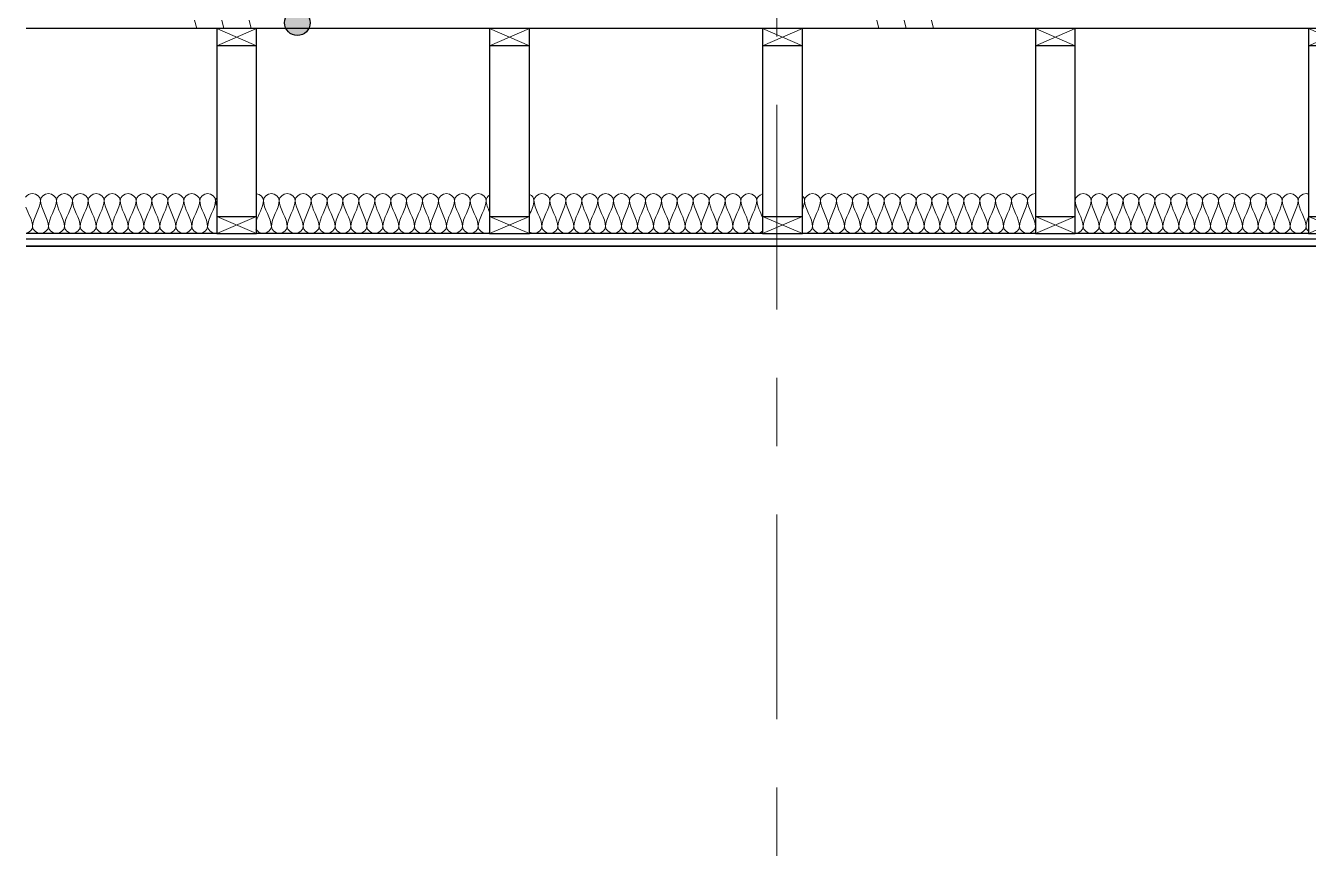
# Model space of a CAD drawing. Header units: inches. Extents: x 6 to 8416, y -388 to 6104.
# Drawn here: x 2720.9 to 2833.7, y 5785.8 to 5859 of the extents above; entities that cross this region are included whole.
import ezdxf

# ---------------------------------------------------------------- set-up
doc = ezdxf.new("R2010")
doc.units = ezdxf.units.IN
doc.header["$MEASUREMENT"] = 0
doc.linetypes.add('Center 3_8_', pattern=[36, 18, -6, 6, -6])
for name, color, linetype, lineweight in [('A-DETL', 90, 'Continuous', 13), ('A-DETL-GENF', 92, 'Continuous', 13), ('A-FLOR', 192, 'Continuous', 18), ('A-FLOR-IDEN', 11, 'Continuous', 25), ('A-FLOR-MCUT', 51, 'Continuous', 25), ('A-FLOR-PATT', 8, 'Continuous', 35), ('S-GRID', 1, 'Continuous', 13)]:
    doc.layers.add(name, color=color, linetype=linetype, lineweight=lineweight)

# ---------------------------------------------------------------- blocks, each defined once
blk = doc.blocks.new('06 Nominal Cut Lumber-Section-AM1 - 2x4 Section-9046868-WALL SECTION - GARAGE')
at = {"layer": 'A-DETL-GENF', "lineweight": 25}
for p, q in [((2.19, 5475.12), (-1.31, 5475.12)), ((-1.31, 5475.12), (-1.31, 5473.62)), ((2.19, 5473.62), (2.19, 5475.12))]:
    blk.add_line(p, q, dxfattribs=at)
at = {"layer": 'A-DETL-GENF'}
for p, q in [((-1.31, 5473.62), (2.19, 5475.12)), ((-1.31, 5475.12), (2.19, 5473.62))]:
    blk.add_line(p, q, dxfattribs=at)
blk = doc.blocks.new('06 Nominal Cut Lumber-Section-AM1 - 2x4 Section-V98-WALL SECTION - GARAGE')
at = {"layer": 'A-DETL-GENF', "lineweight": 25}
for p, q in [((-1.31, 5458.62), (-1.31, 5457.12)), ((2.19, 5457.12), (2.19, 5458.62)), ((-1.31, 5457.12), (2.19, 5457.12))]:
    blk.add_line(p, q, dxfattribs=at)
at = {"layer": 'A-DETL-GENF'}
for p, q in [((-1.31, 5457.12), (2.19, 5458.62)), ((-1.31, 5458.62), (2.19, 5457.12))]:
    blk.add_line(p, q, dxfattribs=at)
blk = doc.blocks.new('06 Nominal Cut Lumber-Top-AM - 4_ W-20150248-WALL SECTION - GARAGE')
at = {"layer": 'A-DETL-GENF', "lineweight": 25}
for p, q in [((2.19, 5473.62), (-1.31, 5473.62)), ((-1.31, 5473.62), (-1.31, 5458.62)), ((2.19, 5458.62), (2.19, 5473.62)), ((-1.31, 5458.62), (2.19, 5458.62))]:
    blk.add_line(p, q, dxfattribs=at)

msp = doc.modelspace()

# ---------------------------------------------------------------- hatches: boundary and pattern name
at = {"layer": 'A-FLOR-IDEN'}
h = msp.add_hatch(color=256, dxfattribs=at)
edge = h.paths.add_edge_path()
edge.add_arc((2744.75514259, 5859.26562966), 1.125, 0, 360)
at = {"layer": 'A-FLOR-PATT', "lineweight": 13}
h = msp.add_hatch(dxfattribs=at)
h.set_pattern_fill('FP_37', color=256, style=0, pattern_type=2)
h.set_pattern_definition([(0, (2876.84, 3038.5), (0, 60), [60, 0, 0, 0]), (284.036, (2917.643, 3050.5), (59.99915, -180.000494), [12.369, -235.017]), (284.036, (2915.243, 3050.5), (59.99915, -180.000494), [12.369, -235.017]), (284.036, (2912.843, 3050.5), (59.99915, -180.000494), [12.369, -235.017]), (284.036, (2881.643, 3062.5), (59.99915, -180.000494), [12.369, -235.017]), (284.036, (2879.243, 3062.5), (59.99915, -180.000494), [12.369, -235.017]), (284.036, (2876.843, 3062.5), (59.99915, -180.000494), [12.369, -235.017]), (284.036, (2899.643, 3074.5), (59.99915, -180.000494), [12.369, -235.017]), (284.036, (2897.243, 3074.5), (59.99915, -180.000494), [12.369, -235.017]), (284.036, (2894.843, 3074.5), (59.99915, -180.000494), [12.369, -235.017]), (284.036, (2917.643, 3086.5), (59.99915, -180.000494), [12.369, -235.017]), (284.036, (2915.243, 3086.5), (59.99915, -180.000494), [12.369, -235.017]), (284.036, (2912.843, 3086.5), (59.99915, -180.000494), [12.369, -235.017]), (284.036, (2881.643, 3098.5), (59.99915, -180.000494), [12.369, -235.017]), (284.036, (2879.243, 3098.5), (59.99915, -180.000494), [12.369, -235.017]), (284.036, (2876.843, 3098.5), (59.99915, -180.000494), [12.369, -235.017]), (0, (2876.84, 3044.5), (0, 60), [60, 0, 0, 0]), (0, (2876.84, 3050.5), (0, 60), [60, 0, 0, 0]), (0, (2876.84, 3056.5), (0, 60), [60, 0, 0, 0]), (0, (2876.84, 3062.5), (0, 60), [60, 0, 0, 0]), (0, (2876.84, 3068.5), (0, 60), [60, 0, 0, 0]), (0, (2876.84, 3074.5), (0, 60), [60, 0, 0, 0]), (0, (2876.84, 3080.5), (0, 60), [60, 0, 0, 0]), (0, (2876.84, 3086.5), (0, 60), [60, 0, 0, 0]), (0, (2876.84, 3092.5), (0, 60), [60, 0, 0, 0])])
h.paths.add_polyline_path([(3008.91421903, 5858.75), (3008.91421903, 5859.5), (2720.90221903, 5859.5), (2720.90221903, 5858.75), (3004.57021903, 5858.75)])

# ---------------------------------------------------------------- linework, layer by layer
at = {"layer": 'A-DETL'}
for points, knots in [([(2722.16421903, 5843.66666667), (2722.16421903, 5843.94165264), (2721.57461903, 5844.46108579), (2720.98501903, 5844.1054967), (2720.8577047, 5843.9261158)], [0, 0, 0, 0, 1.4142135624, 2.3823437611, 2.3823437611, 2.3823437611, 2.3823437611]), ([(2833.67926066, 5844.2131247), (2833.60967357, 5844.2366863), (2833.1869463, 5844.31407218), (2832.76421903, 5843.94165264), (2832.76421903, 5843.66666667)], [1.120351004, 1.120351004, 1.120351004, 1.120351004, 1.4142135624, 2.8284271247, 2.8284271247, 2.8284271247, 2.8284271247]), ([(2737.67291741, 5840.75960205), (2737.6369463, 5840.75332842), (2737.25058266, 5840.71796391), (2736.86421903, 5841.05834736), (2736.86421903, 5841.33333333)], [1.2672822832, 1.2672822832, 1.2672822832, 1.2672822832, 1.4142135624, 2.8284271247, 2.8284271247, 2.8284271247, 2.8284271247]), ([(2742.46421903, 5841.33333333), (2742.46421903, 5841.05834736), (2741.84421903, 5840.51213203), (2741.22421903, 5840.93349814), (2741.11489658, 5841.14362322)], [0, 0, 0, 0, 1.4142135624, 2.5051783105, 2.5051783105, 2.5051783105, 2.5051783105]), ([(2761.68089362, 5840.8295204), (2761.58240085, 5840.77995582), (2761.12330994, 5840.65389173), (2760.66421903, 5841.05834736), (2760.66421903, 5841.33333333)], [0.9734197248, 0.9734197248, 0.9734197248, 0.9734197248, 1.4142135624, 2.8284271247, 2.8284271247, 2.8284271247, 2.8284271247]), ([(2766.26421903, 5841.33333333), (2766.26421903, 5841.05834736), (2765.76876448, 5840.62185564), (2765.27330994, 5840.8032548), (2765.15297691, 5840.88523799)], [0, 0, 0, 0, 1.4142135624, 2.0019386792, 2.0019386792, 2.0019386792, 2.0019386792]), ([(2785.67822719, 5840.96793881), (2785.54421903, 5840.84086808), (2785.00421903, 5840.58261143), (2784.46421903, 5841.05834736), (2784.46421903, 5841.33333333)], [0.6464976285, 0.6464976285, 0.6464976285, 0.6464976285, 1.4142135624, 2.8284271247, 2.8284271247, 2.8284271247, 2.8284271247]), ([(2790.06421903, 5841.33333333), (2790.06421903, 5841.05834736), (2789.64149176, 5840.68592782), (2789.21876448, 5840.7633137), (2789.1491774, 5840.7868753)], [0, 0, 0, 0, 1.4142135624, 1.7080761208, 1.7080761208, 1.7080761208, 1.7080761208])]:
    msp.add_open_spline(points, degree=3, knots=knots, dxfattribs=at)
for points in [[(2721.46421903, 5841.33333333), (2721.46421903, 5842.13504832), (2722.16421903, 5842.86495168), (2722.16421903, 5843.66666667)], [(2723.56421903, 5843.66666667), (2723.56421903, 5843.94165264), (2722.86421903, 5844.55834736), (2722.16421903, 5843.94165264), (2722.16421903, 5843.66666667)], [(2722.16421903, 5843.66666667), (2722.16421903, 5842.86495168), (2722.86421903, 5842.13504832), (2722.86421903, 5841.33333333)], [(2722.86421903, 5841.33333333), (2722.86421903, 5842.13504832), (2723.56421903, 5842.86495168), (2723.56421903, 5843.66666667)], [(2724.96421903, 5843.66666667), (2724.96421903, 5843.94165264), (2724.26421903, 5844.55834736), (2723.56421903, 5843.94165264), (2723.56421903, 5843.66666667)], [(2723.56421903, 5843.66666667), (2723.56421903, 5842.86495168), (2724.26421903, 5842.13504832), (2724.26421903, 5841.33333333)], [(2724.26421903, 5841.33333333), (2724.26421903, 5842.13504832), (2724.96421903, 5842.86495168), (2724.96421903, 5843.66666667)], [(2726.36421903, 5843.66666667), (2726.36421903, 5843.94165264), (2725.66421903, 5844.55834736), (2724.96421903, 5843.94165264), (2724.96421903, 5843.66666667)], [(2724.96421903, 5843.66666667), (2724.96421903, 5842.86495168), (2725.66421903, 5842.13504832), (2725.66421903, 5841.33333333)], [(2725.66421903, 5841.33333333), (2725.66421903, 5842.13504832), (2726.36421903, 5842.86495168), (2726.36421903, 5843.66666667)], [(2727.76421903, 5843.66666667), (2727.76421903, 5843.94165264), (2727.06421903, 5844.55834736), (2726.36421903, 5843.94165264), (2726.36421903, 5843.66666667)], [(2726.36421903, 5843.66666667), (2726.36421903, 5842.86495168), (2727.06421903, 5842.13504832), (2727.06421903, 5841.33333333)], [(2727.06421903, 5841.33333333), (2727.06421903, 5842.13504832), (2727.76421903, 5842.86495168), (2727.76421903, 5843.66666667)], [(2729.16421903, 5843.66666667), (2729.16421903, 5843.94165264), (2728.46421903, 5844.55834736), (2727.76421903, 5843.94165264), (2727.76421903, 5843.66666667)], [(2727.76421903, 5843.66666667), (2727.76421903, 5842.86495168), (2728.46421903, 5842.13504832), (2728.46421903, 5841.33333333)], [(2728.46421903, 5841.33333333), (2728.46421903, 5842.13504832), (2729.16421903, 5842.86495168), (2729.16421903, 5843.66666667)], [(2730.56421903, 5843.66666667), (2730.56421903, 5843.94165264), (2729.86421903, 5844.55834736), (2729.16421903, 5843.94165264), (2729.16421903, 5843.66666667)], [(2729.16421903, 5843.66666667), (2729.16421903, 5842.86495168), (2729.86421903, 5842.13504832), (2729.86421903, 5841.33333333)], [(2729.86421903, 5841.33333333), (2729.86421903, 5842.13504832), (2730.56421903, 5842.86495168), (2730.56421903, 5843.66666667)], [(2731.96421903, 5843.66666667), (2731.96421903, 5843.94165264), (2731.26421903, 5844.55834736), (2730.56421903, 5843.94165264), (2730.56421903, 5843.66666667)], [(2730.56421903, 5843.66666667), (2730.56421903, 5842.86495168), (2731.26421903, 5842.13504832), (2731.26421903, 5841.33333333)], [(2731.26421903, 5841.33333333), (2731.26421903, 5842.13504832), (2731.96421903, 5842.86495168), (2731.96421903, 5843.66666667)], [(2733.36421903, 5843.66666667), (2733.36421903, 5843.94165264), (2732.66421903, 5844.55834736), (2731.96421903, 5843.94165264), (2731.96421903, 5843.66666667)], [(2731.96421903, 5843.66666667), (2731.96421903, 5842.86495168), (2732.66421903, 5842.13504832), (2732.66421903, 5841.33333333)], [(2732.66421903, 5841.33333333), (2732.66421903, 5842.13504832), (2733.36421903, 5842.86495168), (2733.36421903, 5843.66666667)], [(2734.76421903, 5843.66666667), (2734.76421903, 5843.94165264), (2734.06421903, 5844.55834736), (2733.36421903, 5843.94165264), (2733.36421903, 5843.66666667)], [(2733.36421903, 5843.66666667), (2733.36421903, 5842.86495168), (2734.06421903, 5842.13504832), (2734.06421903, 5841.33333333)], [(2734.06421903, 5841.33333333), (2734.06421903, 5842.13504832), (2734.76421903, 5842.86495168), (2734.76421903, 5843.66666667)], [(2736.16421903, 5843.66666667), (2736.16421903, 5843.94165264), (2735.46421903, 5844.55834736), (2734.76421903, 5843.94165264), (2734.76421903, 5843.66666667)], [(2734.76421903, 5843.66666667), (2734.76421903, 5842.86495168), (2735.46421903, 5842.13504832), (2735.46421903, 5841.33333333)], [(2735.46421903, 5841.33333333), (2735.46421903, 5842.13504832), (2736.16421903, 5842.86495168), (2736.16421903, 5843.66666667)], [(2737.56421903, 5843.66666667), (2737.56421903, 5843.94165264), (2736.86421903, 5844.55834736), (2736.16421903, 5843.94165264), (2736.16421903, 5843.66666667)], [(2736.16421903, 5843.66666667), (2736.16421903, 5842.86495168), (2736.86421903, 5842.13504832), (2736.86421903, 5841.33333333)], [(2736.86421903, 5841.33333333), (2736.86421903, 5842.13504832), (2737.56421903, 5842.86495168), (2737.56421903, 5843.66666667)], [(2737.61489658, 5843.85637678), (2737.58250474, 5843.7941175), (2737.56421903, 5843.7295206), (2737.56421903, 5843.66666667)], [(2737.56421903, 5843.66666667), (2737.56421903, 5843.51941289), (2737.58783419, 5843.37458175), (2737.62638955, 5843.2312833)], [(2741.12638955, 5841.7687167), (2741.29774673, 5842.40559872), (2741.76421903, 5843.01220546), (2741.76421903, 5843.66666667)], [(2741.76421903, 5843.66666667), (2741.76421903, 5843.91308267), (2741.48316826, 5844.18628794), (2741.17291741, 5844.24039795)], [(2743.16421903, 5843.66666667), (2743.16421903, 5843.94165264), (2742.46421903, 5844.55834736), (2741.76421903, 5843.94165264), (2741.76421903, 5843.66666667)], [(2741.76421903, 5843.66666667), (2741.76421903, 5842.86495168), (2742.46421903, 5842.13504832), (2742.46421903, 5841.33333333)], [(2742.46421903, 5841.33333333), (2742.46421903, 5842.13504832), (2743.16421903, 5842.86495168), (2743.16421903, 5843.66666667)], [(2744.56421903, 5843.66666667), (2744.56421903, 5843.94165264), (2743.86421903, 5844.55834736), (2743.16421903, 5843.94165264), (2743.16421903, 5843.66666667)], [(2743.16421903, 5843.66666667), (2743.16421903, 5842.86495168), (2743.86421903, 5842.13504832), (2743.86421903, 5841.33333333)], [(2743.86421903, 5841.33333333), (2743.86421903, 5842.13504832), (2744.56421903, 5842.86495168), (2744.56421903, 5843.66666667)], [(2745.96421903, 5843.66666667), (2745.96421903, 5843.94165264), (2745.26421903, 5844.55834736), (2744.56421903, 5843.94165264), (2744.56421903, 5843.66666667)], [(2744.56421903, 5843.66666667), (2744.56421903, 5842.86495168), (2745.26421903, 5842.13504832), (2745.26421903, 5841.33333333)], [(2745.26421903, 5841.33333333), (2745.26421903, 5842.13504832), (2745.96421903, 5842.86495168), (2745.96421903, 5843.66666667)], [(2747.36421903, 5843.66666667), (2747.36421903, 5843.94165264), (2746.66421903, 5844.55834736), (2745.96421903, 5843.94165264), (2745.96421903, 5843.66666667)], [(2745.96421903, 5843.66666667), (2745.96421903, 5842.86495168), (2746.66421903, 5842.13504832), (2746.66421903, 5841.33333333)], [(2746.66421903, 5841.33333333), (2746.66421903, 5842.13504832), (2747.36421903, 5842.86495168), (2747.36421903, 5843.66666667)], [(2748.76421903, 5843.66666667), (2748.76421903, 5843.94165264), (2748.06421903, 5844.55834736), (2747.36421903, 5843.94165264), (2747.36421903, 5843.66666667)], [(2747.36421903, 5843.66666667), (2747.36421903, 5842.86495168), (2748.06421903, 5842.13504832), (2748.06421903, 5841.33333333)], [(2748.06421903, 5841.33333333), (2748.06421903, 5842.13504832), (2748.76421903, 5842.86495168), (2748.76421903, 5843.66666667)], [(2750.16421903, 5843.66666667), (2750.16421903, 5843.94165264), (2749.46421903, 5844.55834736), (2748.76421903, 5843.94165264), (2748.76421903, 5843.66666667)], [(2748.76421903, 5843.66666667), (2748.76421903, 5842.86495168), (2749.46421903, 5842.13504832), (2749.46421903, 5841.33333333)], [(2749.46421903, 5841.33333333), (2749.46421903, 5842.13504832), (2750.16421903, 5842.86495168), (2750.16421903, 5843.66666667)], [(2751.56421903, 5843.66666667), (2751.56421903, 5843.94165264), (2750.86421903, 5844.55834736), (2750.16421903, 5843.94165264), (2750.16421903, 5843.66666667)], [(2750.16421903, 5843.66666667), (2750.16421903, 5842.86495168), (2750.86421903, 5842.13504832), (2750.86421903, 5841.33333333)], [(2750.86421903, 5841.33333333), (2750.86421903, 5842.13504832), (2751.56421903, 5842.86495168), (2751.56421903, 5843.66666667)], [(2752.96421903, 5843.66666667), (2752.96421903, 5843.94165264), (2752.26421903, 5844.55834736), (2751.56421903, 5843.94165264), (2751.56421903, 5843.66666667)], [(2751.56421903, 5843.66666667), (2751.56421903, 5842.86495168), (2752.26421903, 5842.13504832), (2752.26421903, 5841.33333333)], [(2752.26421903, 5841.33333333), (2752.26421903, 5842.13504832), (2752.96421903, 5842.86495168), (2752.96421903, 5843.66666667)], [(2754.36421903, 5843.66666667), (2754.36421903, 5843.94165264), (2753.66421903, 5844.55834736), (2752.96421903, 5843.94165264), (2752.96421903, 5843.66666667)], [(2752.96421903, 5843.66666667), (2752.96421903, 5842.86495168), (2753.66421903, 5842.13504832), (2753.66421903, 5841.33333333)], [(2753.66421903, 5841.33333333), (2753.66421903, 5842.13504832), (2754.36421903, 5842.86495168), (2754.36421903, 5843.66666667)], [(2755.76421903, 5843.66666667), (2755.76421903, 5843.94165264), (2755.06421903, 5844.55834736), (2754.36421903, 5843.94165264), (2754.36421903, 5843.66666667)], [(2754.36421903, 5843.66666667), (2754.36421903, 5842.86495168), (2755.06421903, 5842.13504832), (2755.06421903, 5841.33333333)], [(2755.06421903, 5841.33333333), (2755.06421903, 5842.13504832), (2755.76421903, 5842.86495168), (2755.76421903, 5843.66666667)], [(2757.16421903, 5843.66666667), (2757.16421903, 5843.94165264), (2756.46421903, 5844.55834736), (2755.76421903, 5843.94165264), (2755.76421903, 5843.66666667)], [(2755.76421903, 5843.66666667), (2755.76421903, 5842.86495168), (2756.46421903, 5842.13504832), (2756.46421903, 5841.33333333)], [(2756.46421903, 5841.33333333), (2756.46421903, 5842.13504832), (2757.16421903, 5842.86495168), (2757.16421903, 5843.66666667)], [(2758.56421903, 5843.66666667), (2758.56421903, 5843.94165264), (2757.86421903, 5844.55834736), (2757.16421903, 5843.94165264), (2757.16421903, 5843.66666667)], [(2757.16421903, 5843.66666667), (2757.16421903, 5842.86495168), (2757.86421903, 5842.13504832), (2757.86421903, 5841.33333333)], [(2757.86421903, 5841.33333333), (2757.86421903, 5842.13504832), (2758.56421903, 5842.86495168), (2758.56421903, 5843.66666667)], [(2759.96421903, 5843.66666667), (2759.96421903, 5843.94165264), (2759.26421903, 5844.55834736), (2758.56421903, 5843.94165264), (2758.56421903, 5843.66666667)], [(2758.56421903, 5843.66666667), (2758.56421903, 5842.86495168), (2759.26421903, 5842.13504832), (2759.26421903, 5841.33333333)], [(2759.26421903, 5841.33333333), (2759.26421903, 5842.13504832), (2759.96421903, 5842.86495168), (2759.96421903, 5843.66666667)], [(2761.36421903, 5843.66666667), (2761.36421903, 5843.94165264), (2760.66421903, 5844.55834736), (2759.96421903, 5843.94165264), (2759.96421903, 5843.66666667)], [(2759.96421903, 5843.66666667), (2759.96421903, 5842.86495168), (2760.66421903, 5842.13504832), (2760.66421903, 5841.33333333)], [(2760.66421903, 5841.33333333), (2760.66421903, 5842.13504832), (2761.36421903, 5842.86495168), (2761.36421903, 5843.66666667)], [(2761.65297691, 5844.11476201), (2761.48375858, 5843.99947314), (2761.36421903, 5843.82737275), (2761.36421903, 5843.66666667)], [(2761.36421903, 5843.66666667), (2761.36421903, 5843.30545442), (2761.50631539, 5842.95881956), (2761.66246525, 5842.61362642)], [(2765.16246525, 5842.38637358), (2765.35289189, 5842.80734082), (2765.56421903, 5843.22616393), (2765.56421903, 5843.66666667)], [(2765.56421903, 5843.66666667), (2765.56421903, 5843.85594272), (2765.39839849, 5844.06102451), (2765.18089362, 5844.1704796)], [(2766.96421903, 5843.66666667), (2766.96421903, 5843.94165264), (2766.26421903, 5844.55834736), (2765.56421903, 5843.94165264), (2765.56421903, 5843.66666667)], [(2765.56421903, 5843.66666667), (2765.56421903, 5842.86495168), (2766.26421903, 5842.13504832), (2766.26421903, 5841.33333333)], [(2766.26421903, 5841.33333333), (2766.26421903, 5842.13504832), (2766.96421903, 5842.86495168), (2766.96421903, 5843.66666667)], [(2768.36421903, 5843.66666667), (2768.36421903, 5843.94165264), (2767.66421903, 5844.55834736), (2766.96421903, 5843.94165264), (2766.96421903, 5843.66666667)], [(2766.96421903, 5843.66666667), (2766.96421903, 5842.86495168), (2767.66421903, 5842.13504832), (2767.66421903, 5841.33333333)], [(2767.66421903, 5841.33333333), (2767.66421903, 5842.13504832), (2768.36421903, 5842.86495168), (2768.36421903, 5843.66666667)], [(2769.76421903, 5843.66666667), (2769.76421903, 5843.94165264), (2769.06421903, 5844.55834736), (2768.36421903, 5843.94165264), (2768.36421903, 5843.66666667)], [(2768.36421903, 5843.66666667), (2768.36421903, 5842.86495168), (2769.06421903, 5842.13504832), (2769.06421903, 5841.33333333)], [(2769.06421903, 5841.33333333), (2769.06421903, 5842.13504832), (2769.76421903, 5842.86495168), (2769.76421903, 5843.66666667)], [(2771.16421903, 5843.66666667), (2771.16421903, 5843.94165264), (2770.46421903, 5844.55834736), (2769.76421903, 5843.94165264), (2769.76421903, 5843.66666667)], [(2769.76421903, 5843.66666667), (2769.76421903, 5842.86495168), (2770.46421903, 5842.13504832), (2770.46421903, 5841.33333333)], [(2770.46421903, 5841.33333333), (2770.46421903, 5842.13504832), (2771.16421903, 5842.86495168), (2771.16421903, 5843.66666667)], [(2772.56421903, 5843.66666667), (2772.56421903, 5843.94165264), (2771.86421903, 5844.55834736), (2771.16421903, 5843.94165264), (2771.16421903, 5843.66666667)], [(2771.16421903, 5843.66666667), (2771.16421903, 5842.86495168), (2771.86421903, 5842.13504832), (2771.86421903, 5841.33333333)], [(2771.86421903, 5841.33333333), (2771.86421903, 5842.13504832), (2772.56421903, 5842.86495168), (2772.56421903, 5843.66666667)], [(2773.96421903, 5843.66666667), (2773.96421903, 5843.94165264), (2773.26421903, 5844.55834736), (2772.56421903, 5843.94165264), (2772.56421903, 5843.66666667)], [(2772.56421903, 5843.66666667), (2772.56421903, 5842.86495168), (2773.26421903, 5842.13504832), (2773.26421903, 5841.33333333)], [(2773.26421903, 5841.33333333), (2773.26421903, 5842.13504832), (2773.96421903, 5842.86495168), (2773.96421903, 5843.66666667)], [(2775.36421903, 5843.66666667), (2775.36421903, 5843.94165264), (2774.66421903, 5844.55834736), (2773.96421903, 5843.94165264), (2773.96421903, 5843.66666667)], [(2773.96421903, 5843.66666667), (2773.96421903, 5842.86495168), (2774.66421903, 5842.13504832), (2774.66421903, 5841.33333333)], [(2774.66421903, 5841.33333333), (2774.66421903, 5842.13504832), (2775.36421903, 5842.86495168), (2775.36421903, 5843.66666667)], [(2776.76421903, 5843.66666667), (2776.76421903, 5843.94165264), (2776.06421903, 5844.55834736), (2775.36421903, 5843.94165264), (2775.36421903, 5843.66666667)], [(2775.36421903, 5843.66666667), (2775.36421903, 5842.86495168), (2776.06421903, 5842.13504832), (2776.06421903, 5841.33333333)], [(2776.06421903, 5841.33333333), (2776.06421903, 5842.13504832), (2776.76421903, 5842.86495168), (2776.76421903, 5843.66666667)], [(2778.16421903, 5843.66666667), (2778.16421903, 5843.94165264), (2777.46421903, 5844.55834736), (2776.76421903, 5843.94165264), (2776.76421903, 5843.66666667)], [(2776.76421903, 5843.66666667), (2776.76421903, 5842.86495168), (2777.46421903, 5842.13504832), (2777.46421903, 5841.33333333)], [(2777.46421903, 5841.33333333), (2777.46421903, 5842.13504832), (2778.16421903, 5842.86495168), (2778.16421903, 5843.66666667)], [(2779.56421903, 5843.66666667), (2779.56421903, 5843.94165264), (2778.86421903, 5844.55834736), (2778.16421903, 5843.94165264), (2778.16421903, 5843.66666667)], [(2778.16421903, 5843.66666667), (2778.16421903, 5842.86495168), (2778.86421903, 5842.13504832), (2778.86421903, 5841.33333333)], [(2778.86421903, 5841.33333333), (2778.86421903, 5842.13504832), (2779.56421903, 5842.86495168), (2779.56421903, 5843.66666667)], [(2780.96421903, 5843.66666667), (2780.96421903, 5843.94165264), (2780.26421903, 5844.55834736), (2779.56421903, 5843.94165264), (2779.56421903, 5843.66666667)], [(2779.56421903, 5843.66666667), (2779.56421903, 5842.86495168), (2780.26421903, 5842.13504832), (2780.26421903, 5841.33333333)], [(2780.26421903, 5841.33333333), (2780.26421903, 5842.13504832), (2780.96421903, 5842.86495168), (2780.96421903, 5843.66666667)], [(2782.36421903, 5843.66666667), (2782.36421903, 5843.94165264), (2781.66421903, 5844.55834736), (2780.96421903, 5843.94165264), (2780.96421903, 5843.66666667)], [(2780.96421903, 5843.66666667), (2780.96421903, 5842.86495168), (2781.66421903, 5842.13504832), (2781.66421903, 5841.33333333)], [(2781.66421903, 5841.33333333), (2781.66421903, 5842.13504832), (2782.36421903, 5842.86495168), (2782.36421903, 5843.66666667)], [(2783.76421903, 5843.66666667), (2783.76421903, 5843.94165264), (2783.06421903, 5844.55834736), (2782.36421903, 5843.94165264), (2782.36421903, 5843.66666667)], [(2782.36421903, 5843.66666667), (2782.36421903, 5842.86495168), (2783.06421903, 5842.13504832), (2783.06421903, 5841.33333333)], [(2783.06421903, 5841.33333333), (2783.06421903, 5842.13504832), (2783.76421903, 5842.86495168), (2783.76421903, 5843.66666667)], [(2785.16421903, 5843.66666667), (2785.16421903, 5843.94165264), (2784.46421903, 5844.55834736), (2783.76421903, 5843.94165264), (2783.76421903, 5843.66666667)], [(2783.76421903, 5843.66666667), (2783.76421903, 5842.86495168), (2784.46421903, 5842.13504832), (2784.46421903, 5841.33333333)], [(2784.46421903, 5841.33333333), (2784.46421903, 5842.13504832), (2785.16421903, 5842.86495168), (2785.16421903, 5843.66666667)], [(2785.6491774, 5844.2131247), (2785.38387664, 5844.12329611), (2785.16421903, 5843.8845127), (2785.16421903, 5843.66666667)], [(2785.16421903, 5843.66666667), (2785.16421903, 5843.14687344), (2785.45847093, 5842.65726693), (2785.66541732, 5842.15870392)], [(2789.16541732, 5842.84129608), (2789.27765943, 5843.11170314), (2789.36421903, 5843.38474491), (2789.36421903, 5843.66666667)], [(2789.36421903, 5843.66666667), (2789.36421903, 5843.79237454), (2789.29107617, 5843.92505426), (2789.17822719, 5844.03206119)], [(2790.76421903, 5843.66666667), (2790.76421903, 5843.94165264), (2790.06421903, 5844.55834736), (2789.36421903, 5843.94165264), (2789.36421903, 5843.66666667)], [(2789.36421903, 5843.66666667), (2789.36421903, 5842.86495168), (2790.06421903, 5842.13504832), (2790.06421903, 5841.33333333)], [(2790.06421903, 5841.33333333), (2790.06421903, 5842.13504832), (2790.76421903, 5842.86495168), (2790.76421903, 5843.66666667)], [(2792.16421903, 5843.66666667), (2792.16421903, 5843.94165264), (2791.46421903, 5844.55834736), (2790.76421903, 5843.94165264), (2790.76421903, 5843.66666667)], [(2790.76421903, 5843.66666667), (2790.76421903, 5842.86495168), (2791.46421903, 5842.13504832), (2791.46421903, 5841.33333333)], [(2791.46421903, 5841.33333333), (2791.46421903, 5842.13504832), (2792.16421903, 5842.86495168), (2792.16421903, 5843.66666667)], [(2793.56421903, 5843.66666667), (2793.56421903, 5843.94165264), (2792.86421903, 5844.55834736), (2792.16421903, 5843.94165264), (2792.16421903, 5843.66666667)], [(2792.16421903, 5843.66666667), (2792.16421903, 5842.86495168), (2792.86421903, 5842.13504832), (2792.86421903, 5841.33333333)], [(2792.86421903, 5841.33333333), (2792.86421903, 5842.13504832), (2793.56421903, 5842.86495168), (2793.56421903, 5843.66666667)], [(2794.96421903, 5843.66666667), (2794.96421903, 5843.94165264), (2794.26421903, 5844.55834736), (2793.56421903, 5843.94165264), (2793.56421903, 5843.66666667)], [(2793.56421903, 5843.66666667), (2793.56421903, 5842.86495168), (2794.26421903, 5842.13504832), (2794.26421903, 5841.33333333)], [(2794.26421903, 5841.33333333), (2794.26421903, 5842.13504832), (2794.96421903, 5842.86495168), (2794.96421903, 5843.66666667)], [(2796.36421903, 5843.66666667), (2796.36421903, 5843.94165264), (2795.66421903, 5844.55834736), (2794.96421903, 5843.94165264), (2794.96421903, 5843.66666667)], [(2794.96421903, 5843.66666667), (2794.96421903, 5842.86495168), (2795.66421903, 5842.13504832), (2795.66421903, 5841.33333333)], [(2795.66421903, 5841.33333333), (2795.66421903, 5842.13504832), (2796.36421903, 5842.86495168), (2796.36421903, 5843.66666667)], [(2797.76421903, 5843.66666667), (2797.76421903, 5843.94165264), (2797.06421903, 5844.55834736), (2796.36421903, 5843.94165264), (2796.36421903, 5843.66666667)], [(2796.36421903, 5843.66666667), (2796.36421903, 5842.86495168), (2797.06421903, 5842.13504832), (2797.06421903, 5841.33333333)], [(2797.06421903, 5841.33333333), (2797.06421903, 5842.13504832), (2797.76421903, 5842.86495168), (2797.76421903, 5843.66666667)], [(2799.16421903, 5843.66666667), (2799.16421903, 5843.94165264), (2798.46421903, 5844.55834736), (2797.76421903, 5843.94165264), (2797.76421903, 5843.66666667)], [(2797.76421903, 5843.66666667), (2797.76421903, 5842.86495168), (2798.46421903, 5842.13504832), (2798.46421903, 5841.33333333)], [(2798.46421903, 5841.33333333), (2798.46421903, 5842.13504832), (2799.16421903, 5842.86495168), (2799.16421903, 5843.66666667)], [(2800.56421903, 5843.66666667), (2800.56421903, 5843.94165264), (2799.86421903, 5844.55834736), (2799.16421903, 5843.94165264), (2799.16421903, 5843.66666667)], [(2799.16421903, 5843.66666667), (2799.16421903, 5842.86495168), (2799.86421903, 5842.13504832), (2799.86421903, 5841.33333333)], [(2799.86421903, 5841.33333333), (2799.86421903, 5842.13504832), (2800.56421903, 5842.86495168), (2800.56421903, 5843.66666667)], [(2801.96421903, 5843.66666667), (2801.96421903, 5843.94165264), (2801.26421903, 5844.55834736), (2800.56421903, 5843.94165264), (2800.56421903, 5843.66666667)], [(2800.56421903, 5843.66666667), (2800.56421903, 5842.86495168), (2801.26421903, 5842.13504832), (2801.26421903, 5841.33333333)], [(2801.26421903, 5841.33333333), (2801.26421903, 5842.13504832), (2801.96421903, 5842.86495168), (2801.96421903, 5843.66666667)], [(2803.36421903, 5843.66666667), (2803.36421903, 5843.94165264), (2802.66421903, 5844.55834736), (2801.96421903, 5843.94165264), (2801.96421903, 5843.66666667)], [(2801.96421903, 5843.66666667), (2801.96421903, 5842.86495168), (2802.66421903, 5842.13504832), (2802.66421903, 5841.33333333)], [(2802.66421903, 5841.33333333), (2802.66421903, 5842.13504832), (2803.36421903, 5842.86495168), (2803.36421903, 5843.66666667)], [(2804.76421903, 5843.66666667), (2804.76421903, 5843.94165264), (2804.06421903, 5844.55834736), (2803.36421903, 5843.94165264), (2803.36421903, 5843.66666667)], [(2803.36421903, 5843.66666667), (2803.36421903, 5842.86495168), (2804.06421903, 5842.13504832), (2804.06421903, 5841.33333333)], [(2804.06421903, 5841.33333333), (2804.06421903, 5842.13504832), (2804.76421903, 5842.86495168), (2804.76421903, 5843.66666667)], [(2806.16421903, 5843.66666667), (2806.16421903, 5843.94165264), (2805.46421903, 5844.55834736), (2804.76421903, 5843.94165264), (2804.76421903, 5843.66666667)], [(2804.76421903, 5843.66666667), (2804.76421903, 5842.86495168), (2805.46421903, 5842.13504832), (2805.46421903, 5841.33333333)], [(2805.46421903, 5841.33333333), (2805.46421903, 5842.13504832), (2806.16421903, 5842.86495168), (2806.16421903, 5843.66666667)], [(2807.56421903, 5843.66666667), (2807.56421903, 5843.94165264), (2806.86421903, 5844.55834736), (2806.16421903, 5843.94165264), (2806.16421903, 5843.66666667)], [(2806.16421903, 5843.66666667), (2806.16421903, 5842.86495168), (2806.86421903, 5842.13504832), (2806.86421903, 5841.33333333)], [(2806.86421903, 5841.33333333), (2806.86421903, 5842.13504832), (2807.56421903, 5842.86495168), (2807.56421903, 5843.66666667)], [(2808.96421903, 5843.66666667), (2808.96421903, 5843.94165264), (2808.26421903, 5844.55834736), (2807.56421903, 5843.94165264), (2807.56421903, 5843.66666667)], [(2807.56421903, 5843.66666667), (2807.56421903, 5842.86495168), (2808.26421903, 5842.13504832), (2808.26421903, 5841.33333333)], [(2808.26421903, 5841.33333333), (2808.26421903, 5842.13504832), (2808.96421903, 5842.86495168), (2808.96421903, 5843.66666667)], [(2809.66421903, 5844.25), (2809.31421903, 5844.25), (2808.96421903, 5843.94165264), (2808.96421903, 5843.66666667)], [(2808.96421903, 5843.66666667), (2808.96421903, 5842.86495168), (2809.66421903, 5842.13504832), (2809.66421903, 5841.33333333)], [(2814.56421903, 5843.66666667), (2814.56421903, 5843.94165264), (2813.86421903, 5844.55834736), (2813.16421903, 5843.94165264), (2813.16421903, 5843.66666667)], [(2813.16421903, 5843.66666667), (2813.16421903, 5842.86495168), (2813.86421903, 5842.13504832), (2813.86421903, 5841.33333333)], [(2813.86421903, 5841.33333333), (2813.86421903, 5842.13504832), (2814.56421903, 5842.86495168), (2814.56421903, 5843.66666667)], [(2815.96421903, 5843.66666667), (2815.96421903, 5843.94165264), (2815.26421903, 5844.55834736), (2814.56421903, 5843.94165264), (2814.56421903, 5843.66666667)], [(2814.56421903, 5843.66666667), (2814.56421903, 5842.86495168), (2815.26421903, 5842.13504832), (2815.26421903, 5841.33333333)], [(2815.26421903, 5841.33333333), (2815.26421903, 5842.13504832), (2815.96421903, 5842.86495168), (2815.96421903, 5843.66666667)], [(2817.36421903, 5843.66666667), (2817.36421903, 5843.94165264), (2816.66421903, 5844.55834736), (2815.96421903, 5843.94165264), (2815.96421903, 5843.66666667)], [(2815.96421903, 5843.66666667), (2815.96421903, 5842.86495168), (2816.66421903, 5842.13504832), (2816.66421903, 5841.33333333)], [(2816.66421903, 5841.33333333), (2816.66421903, 5842.13504832), (2817.36421903, 5842.86495168), (2817.36421903, 5843.66666667)], [(2818.76421903, 5843.66666667), (2818.76421903, 5843.94165264), (2818.06421903, 5844.55834736), (2817.36421903, 5843.94165264), (2817.36421903, 5843.66666667)], [(2817.36421903, 5843.66666667), (2817.36421903, 5842.86495168), (2818.06421903, 5842.13504832), (2818.06421903, 5841.33333333)], [(2818.06421903, 5841.33333333), (2818.06421903, 5842.13504832), (2818.76421903, 5842.86495168), (2818.76421903, 5843.66666667)], [(2820.16421903, 5843.66666667), (2820.16421903, 5843.94165264), (2819.46421903, 5844.55834736), (2818.76421903, 5843.94165264), (2818.76421903, 5843.66666667)], [(2818.76421903, 5843.66666667), (2818.76421903, 5842.86495168), (2819.46421903, 5842.13504832), (2819.46421903, 5841.33333333)], [(2819.46421903, 5841.33333333), (2819.46421903, 5842.13504832), (2820.16421903, 5842.86495168), (2820.16421903, 5843.66666667)], [(2821.56421903, 5843.66666667), (2821.56421903, 5843.94165264), (2820.86421903, 5844.55834736), (2820.16421903, 5843.94165264), (2820.16421903, 5843.66666667)], [(2820.16421903, 5843.66666667), (2820.16421903, 5842.86495168), (2820.86421903, 5842.13504832), (2820.86421903, 5841.33333333)], [(2820.86421903, 5841.33333333), (2820.86421903, 5842.13504832), (2821.56421903, 5842.86495168), (2821.56421903, 5843.66666667)], [(2822.96421903, 5843.66666667), (2822.96421903, 5843.94165264), (2822.26421903, 5844.55834736), (2821.56421903, 5843.94165264), (2821.56421903, 5843.66666667)], [(2821.56421903, 5843.66666667), (2821.56421903, 5842.86495168), (2822.26421903, 5842.13504832), (2822.26421903, 5841.33333333)], [(2822.26421903, 5841.33333333), (2822.26421903, 5842.13504832), (2822.96421903, 5842.86495168), (2822.96421903, 5843.66666667)], [(2824.36421903, 5843.66666667), (2824.36421903, 5843.94165264), (2823.66421903, 5844.55834736), (2822.96421903, 5843.94165264), (2822.96421903, 5843.66666667)], [(2822.96421903, 5843.66666667), (2822.96421903, 5842.86495168), (2823.66421903, 5842.13504832), (2823.66421903, 5841.33333333)], [(2823.66421903, 5841.33333333), (2823.66421903, 5842.13504832), (2824.36421903, 5842.86495168), (2824.36421903, 5843.66666667)], [(2825.76421903, 5843.66666667), (2825.76421903, 5843.94165264), (2825.06421903, 5844.55834736), (2824.36421903, 5843.94165264), (2824.36421903, 5843.66666667)], [(2824.36421903, 5843.66666667), (2824.36421903, 5842.86495168), (2825.06421903, 5842.13504832), (2825.06421903, 5841.33333333)], [(2825.06421903, 5841.33333333), (2825.06421903, 5842.13504832), (2825.76421903, 5842.86495168), (2825.76421903, 5843.66666667)], [(2827.16421903, 5843.66666667), (2827.16421903, 5843.94165264), (2826.46421903, 5844.55834736), (2825.76421903, 5843.94165264), (2825.76421903, 5843.66666667)], [(2825.76421903, 5843.66666667), (2825.76421903, 5842.86495168), (2826.46421903, 5842.13504832), (2826.46421903, 5841.33333333)], [(2826.46421903, 5841.33333333), (2826.46421903, 5842.13504832), (2827.16421903, 5842.86495168), (2827.16421903, 5843.66666667)], [(2828.56421903, 5843.66666667), (2828.56421903, 5843.94165264), (2827.86421903, 5844.55834736), (2827.16421903, 5843.94165264), (2827.16421903, 5843.66666667)], [(2827.16421903, 5843.66666667), (2827.16421903, 5842.86495168), (2827.86421903, 5842.13504832), (2827.86421903, 5841.33333333)], [(2827.86421903, 5841.33333333), (2827.86421903, 5842.13504832), (2828.56421903, 5842.86495168), (2828.56421903, 5843.66666667)], [(2829.96421903, 5843.66666667), (2829.96421903, 5843.94165264), (2829.26421903, 5844.55834736), (2828.56421903, 5843.94165264), (2828.56421903, 5843.66666667)], [(2828.56421903, 5843.66666667), (2828.56421903, 5842.86495168), (2829.26421903, 5842.13504832), (2829.26421903, 5841.33333333)], [(2829.26421903, 5841.33333333), (2829.26421903, 5842.13504832), (2829.96421903, 5842.86495168), (2829.96421903, 5843.66666667)], [(2831.36421903, 5843.66666667), (2831.36421903, 5843.94165264), (2830.66421903, 5844.55834736), (2829.96421903, 5843.94165264), (2829.96421903, 5843.66666667)], [(2829.96421903, 5843.66666667), (2829.96421903, 5842.86495168), (2830.66421903, 5842.13504832), (2830.66421903, 5841.33333333)], [(2830.66421903, 5841.33333333), (2830.66421903, 5842.13504832), (2831.36421903, 5842.86495168), (2831.36421903, 5843.66666667)], [(2832.76421903, 5843.66666667), (2832.76421903, 5843.94165264), (2832.06421903, 5844.55834736), (2831.36421903, 5843.94165264), (2831.36421903, 5843.66666667)], [(2831.36421903, 5843.66666667), (2831.36421903, 5842.86495168), (2832.06421903, 5842.13504832), (2832.06421903, 5841.33333333)], [(2832.06421903, 5841.33333333), (2832.06421903, 5842.13504832), (2832.76421903, 5842.86495168), (2832.76421903, 5843.66666667)], [(2832.76421903, 5843.66666667), (2832.76421903, 5842.86495168), (2833.46421903, 5842.13504832), (2833.46421903, 5841.33333333)], [(2720.87633875, 5843.06853819), (2721.07410346, 5842.4903217), (2721.46421903, 5841.93183811), (2721.46421903, 5841.33333333)], [(2721.46421903, 5841.33333333), (2721.46421903, 5841.09777392), (2721.20738777, 5840.8377338), (2720.9137329, 5840.76800881)], [(2722.86421903, 5841.33333333), (2722.86421903, 5841.05834736), (2722.16421903, 5840.44165264), (2721.46421903, 5841.05834736), (2721.46421903, 5841.33333333)], [(2724.26421903, 5841.33333333), (2724.26421903, 5841.05834736), (2723.56421903, 5840.44165264), (2722.86421903, 5841.05834736), (2722.86421903, 5841.33333333)], [(2725.66421903, 5841.33333333), (2725.66421903, 5841.05834736), (2724.96421903, 5840.44165264), (2724.26421903, 5841.05834736), (2724.26421903, 5841.33333333)], [(2727.06421903, 5841.33333333), (2727.06421903, 5841.05834736), (2726.36421903, 5840.44165264), (2725.66421903, 5841.05834736), (2725.66421903, 5841.33333333)], [(2728.46421903, 5841.33333333), (2728.46421903, 5841.05834736), (2727.76421903, 5840.44165264), (2727.06421903, 5841.05834736), (2727.06421903, 5841.33333333)], [(2729.86421903, 5841.33333333), (2729.86421903, 5841.05834736), (2729.16421903, 5840.44165264), (2728.46421903, 5841.05834736), (2728.46421903, 5841.33333333)], [(2731.26421903, 5841.33333333), (2731.26421903, 5841.05834736), (2730.56421903, 5840.44165264), (2729.86421903, 5841.05834736), (2729.86421903, 5841.33333333)], [(2732.66421903, 5841.33333333), (2732.66421903, 5841.05834736), (2731.96421903, 5840.44165264), (2731.26421903, 5841.05834736), (2731.26421903, 5841.33333333)], [(2734.06421903, 5841.33333333), (2734.06421903, 5841.05834736), (2733.36421903, 5840.44165264), (2732.66421903, 5841.05834736), (2732.66421903, 5841.33333333)], [(2735.46421903, 5841.33333333), (2735.46421903, 5841.05834736), (2734.76421903, 5840.44165264), (2734.06421903, 5841.05834736), (2734.06421903, 5841.33333333)], [(2736.86421903, 5841.33333333), (2736.86421903, 5841.05834736), (2736.16421903, 5840.44165264), (2735.46421903, 5841.05834736), (2735.46421903, 5841.33333333)], [(2743.86421903, 5841.33333333), (2743.86421903, 5841.05834736), (2743.16421903, 5840.44165264), (2742.46421903, 5841.05834736), (2742.46421903, 5841.33333333)], [(2745.26421903, 5841.33333333), (2745.26421903, 5841.05834736), (2744.56421903, 5840.44165264), (2743.86421903, 5841.05834736), (2743.86421903, 5841.33333333)], [(2746.66421903, 5841.33333333), (2746.66421903, 5841.05834736), (2745.96421903, 5840.44165264), (2745.26421903, 5841.05834736), (2745.26421903, 5841.33333333)], [(2748.06421903, 5841.33333333), (2748.06421903, 5841.05834736), (2747.36421903, 5840.44165264), (2746.66421903, 5841.05834736), (2746.66421903, 5841.33333333)], [(2749.46421903, 5841.33333333), (2749.46421903, 5841.05834736), (2748.76421903, 5840.44165264), (2748.06421903, 5841.05834736), (2748.06421903, 5841.33333333)], [(2750.86421903, 5841.33333333), (2750.86421903, 5841.05834736), (2750.16421903, 5840.44165264), (2749.46421903, 5841.05834736), (2749.46421903, 5841.33333333)], [(2752.26421903, 5841.33333333), (2752.26421903, 5841.05834736), (2751.56421903, 5840.44165264), (2750.86421903, 5841.05834736), (2750.86421903, 5841.33333333)], [(2753.66421903, 5841.33333333), (2753.66421903, 5841.05834736), (2752.96421903, 5840.44165264), (2752.26421903, 5841.05834736), (2752.26421903, 5841.33333333)], [(2755.06421903, 5841.33333333), (2755.06421903, 5841.05834736), (2754.36421903, 5840.44165264), (2753.66421903, 5841.05834736), (2753.66421903, 5841.33333333)], [(2756.46421903, 5841.33333333), (2756.46421903, 5841.05834736), (2755.76421903, 5840.44165264), (2755.06421903, 5841.05834736), (2755.06421903, 5841.33333333)], [(2757.86421903, 5841.33333333), (2757.86421903, 5841.05834736), (2757.16421903, 5840.44165264), (2756.46421903, 5841.05834736), (2756.46421903, 5841.33333333)], [(2759.26421903, 5841.33333333), (2759.26421903, 5841.05834736), (2758.56421903, 5840.44165264), (2757.86421903, 5841.05834736), (2757.86421903, 5841.33333333)], [(2760.66421903, 5841.33333333), (2760.66421903, 5841.05834736), (2759.96421903, 5840.44165264), (2759.26421903, 5841.05834736), (2759.26421903, 5841.33333333)], [(2767.66421903, 5841.33333333), (2767.66421903, 5841.05834736), (2766.96421903, 5840.44165264), (2766.26421903, 5841.05834736), (2766.26421903, 5841.33333333)], [(2769.06421903, 5841.33333333), (2769.06421903, 5841.05834736), (2768.36421903, 5840.44165264), (2767.66421903, 5841.05834736), (2767.66421903, 5841.33333333)], [(2770.46421903, 5841.33333333), (2770.46421903, 5841.05834736), (2769.76421903, 5840.44165264), (2769.06421903, 5841.05834736), (2769.06421903, 5841.33333333)], [(2771.86421903, 5841.33333333), (2771.86421903, 5841.05834736), (2771.16421903, 5840.44165264), (2770.46421903, 5841.05834736), (2770.46421903, 5841.33333333)], [(2773.26421903, 5841.33333333), (2773.26421903, 5841.05834736), (2772.56421903, 5840.44165264), (2771.86421903, 5841.05834736), (2771.86421903, 5841.33333333)], [(2774.66421903, 5841.33333333), (2774.66421903, 5841.05834736), (2773.96421903, 5840.44165264), (2773.26421903, 5841.05834736), (2773.26421903, 5841.33333333)], [(2776.06421903, 5841.33333333), (2776.06421903, 5841.05834736), (2775.36421903, 5840.44165264), (2774.66421903, 5841.05834736), (2774.66421903, 5841.33333333)], [(2777.46421903, 5841.33333333), (2777.46421903, 5841.05834736), (2776.76421903, 5840.44165264), (2776.06421903, 5841.05834736), (2776.06421903, 5841.33333333)], [(2778.86421903, 5841.33333333), (2778.86421903, 5841.05834736), (2778.16421903, 5840.44165264), (2777.46421903, 5841.05834736), (2777.46421903, 5841.33333333)], [(2780.26421903, 5841.33333333), (2780.26421903, 5841.05834736), (2779.56421903, 5840.44165264), (2778.86421903, 5841.05834736), (2778.86421903, 5841.33333333)], [(2781.66421903, 5841.33333333), (2781.66421903, 5841.05834736), (2780.96421903, 5840.44165264), (2780.26421903, 5841.05834736), (2780.26421903, 5841.33333333)], [(2783.06421903, 5841.33333333), (2783.06421903, 5841.05834736), (2782.36421903, 5840.44165264), (2781.66421903, 5841.05834736), (2781.66421903, 5841.33333333)], [(2784.46421903, 5841.33333333), (2784.46421903, 5841.05834736), (2783.76421903, 5840.44165264), (2783.06421903, 5841.05834736), (2783.06421903, 5841.33333333)], [(2791.46421903, 5841.33333333), (2791.46421903, 5841.05834736), (2790.76421903, 5840.44165264), (2790.06421903, 5841.05834736), (2790.06421903, 5841.33333333)], [(2792.86421903, 5841.33333333), (2792.86421903, 5841.05834736), (2792.16421903, 5840.44165264), (2791.46421903, 5841.05834736), (2791.46421903, 5841.33333333)], [(2794.26421903, 5841.33333333), (2794.26421903, 5841.05834736), (2793.56421903, 5840.44165264), (2792.86421903, 5841.05834736), (2792.86421903, 5841.33333333)], [(2795.66421903, 5841.33333333), (2795.66421903, 5841.05834736), (2794.96421903, 5840.44165264), (2794.26421903, 5841.05834736), (2794.26421903, 5841.33333333)], [(2797.06421903, 5841.33333333), (2797.06421903, 5841.05834736), (2796.36421903, 5840.44165264), (2795.66421903, 5841.05834736), (2795.66421903, 5841.33333333)], [(2798.46421903, 5841.33333333), (2798.46421903, 5841.05834736), (2797.76421903, 5840.44165264), (2797.06421903, 5841.05834736), (2797.06421903, 5841.33333333)], [(2799.86421903, 5841.33333333), (2799.86421903, 5841.05834736), (2799.16421903, 5840.44165264), (2798.46421903, 5841.05834736), (2798.46421903, 5841.33333333)], [(2801.26421903, 5841.33333333), (2801.26421903, 5841.05834736), (2800.56421903, 5840.44165264), (2799.86421903, 5841.05834736), (2799.86421903, 5841.33333333)], [(2802.66421903, 5841.33333333), (2802.66421903, 5841.05834736), (2801.96421903, 5840.44165264), (2801.26421903, 5841.05834736), (2801.26421903, 5841.33333333)], [(2804.06421903, 5841.33333333), (2804.06421903, 5841.05834736), (2803.36421903, 5840.44165264), (2802.66421903, 5841.05834736), (2802.66421903, 5841.33333333)], [(2805.46421903, 5841.33333333), (2805.46421903, 5841.05834736), (2804.76421903, 5840.44165264), (2804.06421903, 5841.05834736), (2804.06421903, 5841.33333333)], [(2806.86421903, 5841.33333333), (2806.86421903, 5841.05834736), (2806.16421903, 5840.44165264), (2805.46421903, 5841.05834736), (2805.46421903, 5841.33333333)], [(2808.26421903, 5841.33333333), (2808.26421903, 5841.05834736), (2807.56421903, 5840.44165264), (2806.86421903, 5841.05834736), (2806.86421903, 5841.33333333)], [(2809.66421903, 5841.33333333), (2809.66421903, 5841.05834736), (2808.96421903, 5840.44165264), (2808.26421903, 5841.05834736), (2808.26421903, 5841.33333333)], [(2813.86421903, 5841.33333333), (2813.86421903, 5841.05834736), (2813.51421903, 5840.75), (2813.16421903, 5840.75)], [(2815.26421903, 5841.33333333), (2815.26421903, 5841.05834736), (2814.56421903, 5840.44165264), (2813.86421903, 5841.05834736), (2813.86421903, 5841.33333333)], [(2816.66421903, 5841.33333333), (2816.66421903, 5841.05834736), (2815.96421903, 5840.44165264), (2815.26421903, 5841.05834736), (2815.26421903, 5841.33333333)], [(2818.06421903, 5841.33333333), (2818.06421903, 5841.05834736), (2817.36421903, 5840.44165264), (2816.66421903, 5841.05834736), (2816.66421903, 5841.33333333)], [(2819.46421903, 5841.33333333), (2819.46421903, 5841.05834736), (2818.76421903, 5840.44165264), (2818.06421903, 5841.05834736), (2818.06421903, 5841.33333333)], [(2820.86421903, 5841.33333333), (2820.86421903, 5841.05834736), (2820.16421903, 5840.44165264), (2819.46421903, 5841.05834736), (2819.46421903, 5841.33333333)], [(2822.26421903, 5841.33333333), (2822.26421903, 5841.05834736), (2821.56421903, 5840.44165264), (2820.86421903, 5841.05834736), (2820.86421903, 5841.33333333)], [(2823.66421903, 5841.33333333), (2823.66421903, 5841.05834736), (2822.96421903, 5840.44165264), (2822.26421903, 5841.05834736), (2822.26421903, 5841.33333333)], [(2825.06421903, 5841.33333333), (2825.06421903, 5841.05834736), (2824.36421903, 5840.44165264), (2823.66421903, 5841.05834736), (2823.66421903, 5841.33333333)], [(2826.46421903, 5841.33333333), (2826.46421903, 5841.05834736), (2825.76421903, 5840.44165264), (2825.06421903, 5841.05834736), (2825.06421903, 5841.33333333)], [(2827.86421903, 5841.33333333), (2827.86421903, 5841.05834736), (2827.16421903, 5840.44165264), (2826.46421903, 5841.05834736), (2826.46421903, 5841.33333333)], [(2829.26421903, 5841.33333333), (2829.26421903, 5841.05834736), (2828.56421903, 5840.44165264), (2827.86421903, 5841.05834736), (2827.86421903, 5841.33333333)], [(2830.66421903, 5841.33333333), (2830.66421903, 5841.05834736), (2829.96421903, 5840.44165264), (2829.26421903, 5841.05834736), (2829.26421903, 5841.33333333)], [(2832.06421903, 5841.33333333), (2832.06421903, 5841.05834736), (2831.36421903, 5840.44165264), (2830.66421903, 5841.05834736), (2830.66421903, 5841.33333333)], [(2833.46421903, 5841.33333333), (2833.46421903, 5841.05834736), (2832.76421903, 5840.44165264), (2832.06421903, 5841.05834736), (2832.06421903, 5841.33333333)], [(2833.46421903, 5841.33333333), (2833.46421903, 5841.61525509), (2833.55077862, 5841.88829686), (2833.66302073, 5842.15870392)], [(2833.65021087, 5840.96793881), (2833.53736189, 5841.07494574), (2833.46421903, 5841.20762546), (2833.46421903, 5841.33333333)]]:
    msp.add_open_spline(points, degree=3, dxfattribs=at)
at = {"layer": 'A-FLOR', "lineweight": 35}
msp.add_line((2720.90221903, 5839.625), (3002.16421903, 5839.625), dxfattribs=at)
at = {"layer": 'A-FLOR-IDEN'}
msp.add_circle((2744.75514259, 5859.26562966), 1.125, dxfattribs=at)
at = {"layer": 'A-FLOR-MCUT'}
for p, q in [((2737.66421903, 5858.75), (2720.90221903, 5858.75)), ((2761.66421903, 5858.75), (2741.16421903, 5858.75)), ((2785.66421903, 5858.75), (2765.16421903, 5858.75)), ((2809.66421903, 5858.75), (2789.16421903, 5858.75)), ((2833.66421903, 5858.75), (2813.16421903, 5858.75)), ((2737.66421903, 5840.75), (2720.90221903, 5840.75)), ((3002.16421903, 5840.25), (2720.90221903, 5840.25)), ((2761.66421903, 5840.75), (2741.16421903, 5840.75)), ((2785.66421903, 5840.75), (2765.16421903, 5840.75)), ((2809.66421903, 5840.75), (2789.16421903, 5840.75)), ((2833.66421903, 5840.75), (2813.16421903, 5840.75))]:
    msp.add_line(p, q, dxfattribs=at)
at = {"layer": 'S-GRID', "linetype": 'Center 3_8_'}
msp.add_line((2786.91421903, 4934.05025506), (2786.91421903, 6086.00577229), dxfattribs=at)

# ---------------------------------------------------------------- block references
at = {"layer": 'A-DETL-GENF'}
for name, p in [('06 Nominal Cut Lumber-Section-AM1 - 2x4 Section-9046868-WALL SECTION - GARAGE', (2738.97499582, 383.625)), ('06 Nominal Cut Lumber-Section-AM1 - 2x4 Section-9046868-WALL SECTION - GARAGE', (2762.97499582, 383.625)), ('06 Nominal Cut Lumber-Section-AM1 - 2x4 Section-9046868-WALL SECTION - GARAGE', (2786.97499582, 383.625)), ('06 Nominal Cut Lumber-Section-AM1 - 2x4 Section-9046868-WALL SECTION - GARAGE', (2810.97499582, 383.625)), ('06 Nominal Cut Lumber-Section-AM1 - 2x4 Section-9046868-WALL SECTION - GARAGE', (2834.97499582, 383.625)), ('06 Nominal Cut Lumber-Top-AM - 4_ W-20150248-WALL SECTION - GARAGE', (2738.97499582, 383.625)), ('06 Nominal Cut Lumber-Top-AM - 4_ W-20150248-WALL SECTION - GARAGE', (2762.97499582, 383.625)), ('06 Nominal Cut Lumber-Top-AM - 4_ W-20150248-WALL SECTION - GARAGE', (2786.97499582, 383.625)), ('06 Nominal Cut Lumber-Top-AM - 4_ W-20150248-WALL SECTION - GARAGE', (2810.97499582, 383.625)), ('06 Nominal Cut Lumber-Top-AM - 4_ W-20150248-WALL SECTION - GARAGE', (2834.97499582, 383.625)), ('06 Nominal Cut Lumber-Section-AM1 - 2x4 Section-V98-WALL SECTION - GARAGE', (2738.97499582, 383.625)), ('06 Nominal Cut Lumber-Section-AM1 - 2x4 Section-V98-WALL SECTION - GARAGE', (2762.97499582, 383.625)), ('06 Nominal Cut Lumber-Section-AM1 - 2x4 Section-V98-WALL SECTION - GARAGE', (2786.97499582, 383.625)), ('06 Nominal Cut Lumber-Section-AM1 - 2x4 Section-V98-WALL SECTION - GARAGE', (2810.97499582, 383.625)), ('06 Nominal Cut Lumber-Section-AM1 - 2x4 Section-V98-WALL SECTION - GARAGE', (2834.97499582, 383.625))]:
    msp.add_blockref(name, p, dxfattribs=at)

doc.saveas('drawing.dxf')
